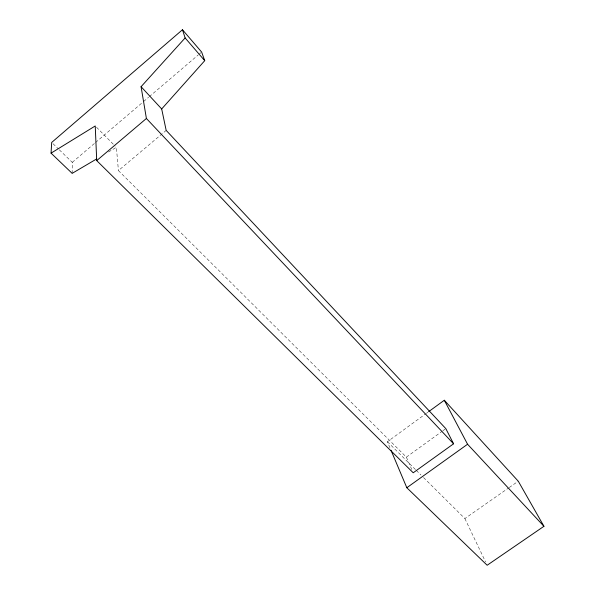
<?xml version="1.0" encoding="UTF-8"?>
<svg xmlns="http://www.w3.org/2000/svg" width="595" height="595" viewBox="0 0 595 595"><rect width="100%" height="100%" fill="white"/><g stroke="black" fill="none" stroke-linecap="round" stroke-linejoin="round"><path stroke-width="0.45" stroke-dasharray="2.98 2.23" d="M72.151 173.361L72.278 162.353L58.994 149.509M72.278 162.353L94.895 143.06M95.602 142.458L142.964 102.08M143.67 101.477L148.616 97.253M149.33 96.65L198.098 55.067M198.804 54.465L200.932 52.657M411.777 469.485L406.37 457.139L118.427 170.572L166.176 130.402M389.933 447.693L387.419 441.735L425.596 413.897M426.34 413.346L427.842 412.261M406.37 457.139L442.107 431.308M442.851 430.773L445.082 429.159M423.528 477.547L464.881 518.565L508.502 488.041M509.253 487.521L518.275 481.206M108.476 151.993L116.375 147.344L118.427 170.572M53.022 143.73L58.332 148.869M387.419 441.735L415.652 469.73M416.307 470.385L420.903 474.936M96.524 127.263L115.088 146.05M464.881 518.565L485.572 561.918"/><path stroke-width="0.89" d="M51.058 153.146L51.691 142.45L182.464 29.75L201.638 52.055L204.732 60.668L161.684 108.959L166.176 130.402L445.826 428.623L453.576 443.803L413.22 472.78L96.717 160.613L95.237 125.969L51.058 153.146L72.151 173.361L96.628 158.962M453.576 443.803L146.4 118.479L141.075 86.699L185.127 37.939L182.464 29.75M96.717 160.613L146.4 118.479M428.586 411.71L444.309 400.249L518.275 481.206L543.942 526.3L487.164 565.25L406.816 487.729L391.012 450.251M406.816 487.729L467.573 444.242L444.309 400.249M467.573 444.242L543.942 526.3M141.075 86.699L161.684 108.959M185.127 37.939L204.732 60.668"/></g></svg>
